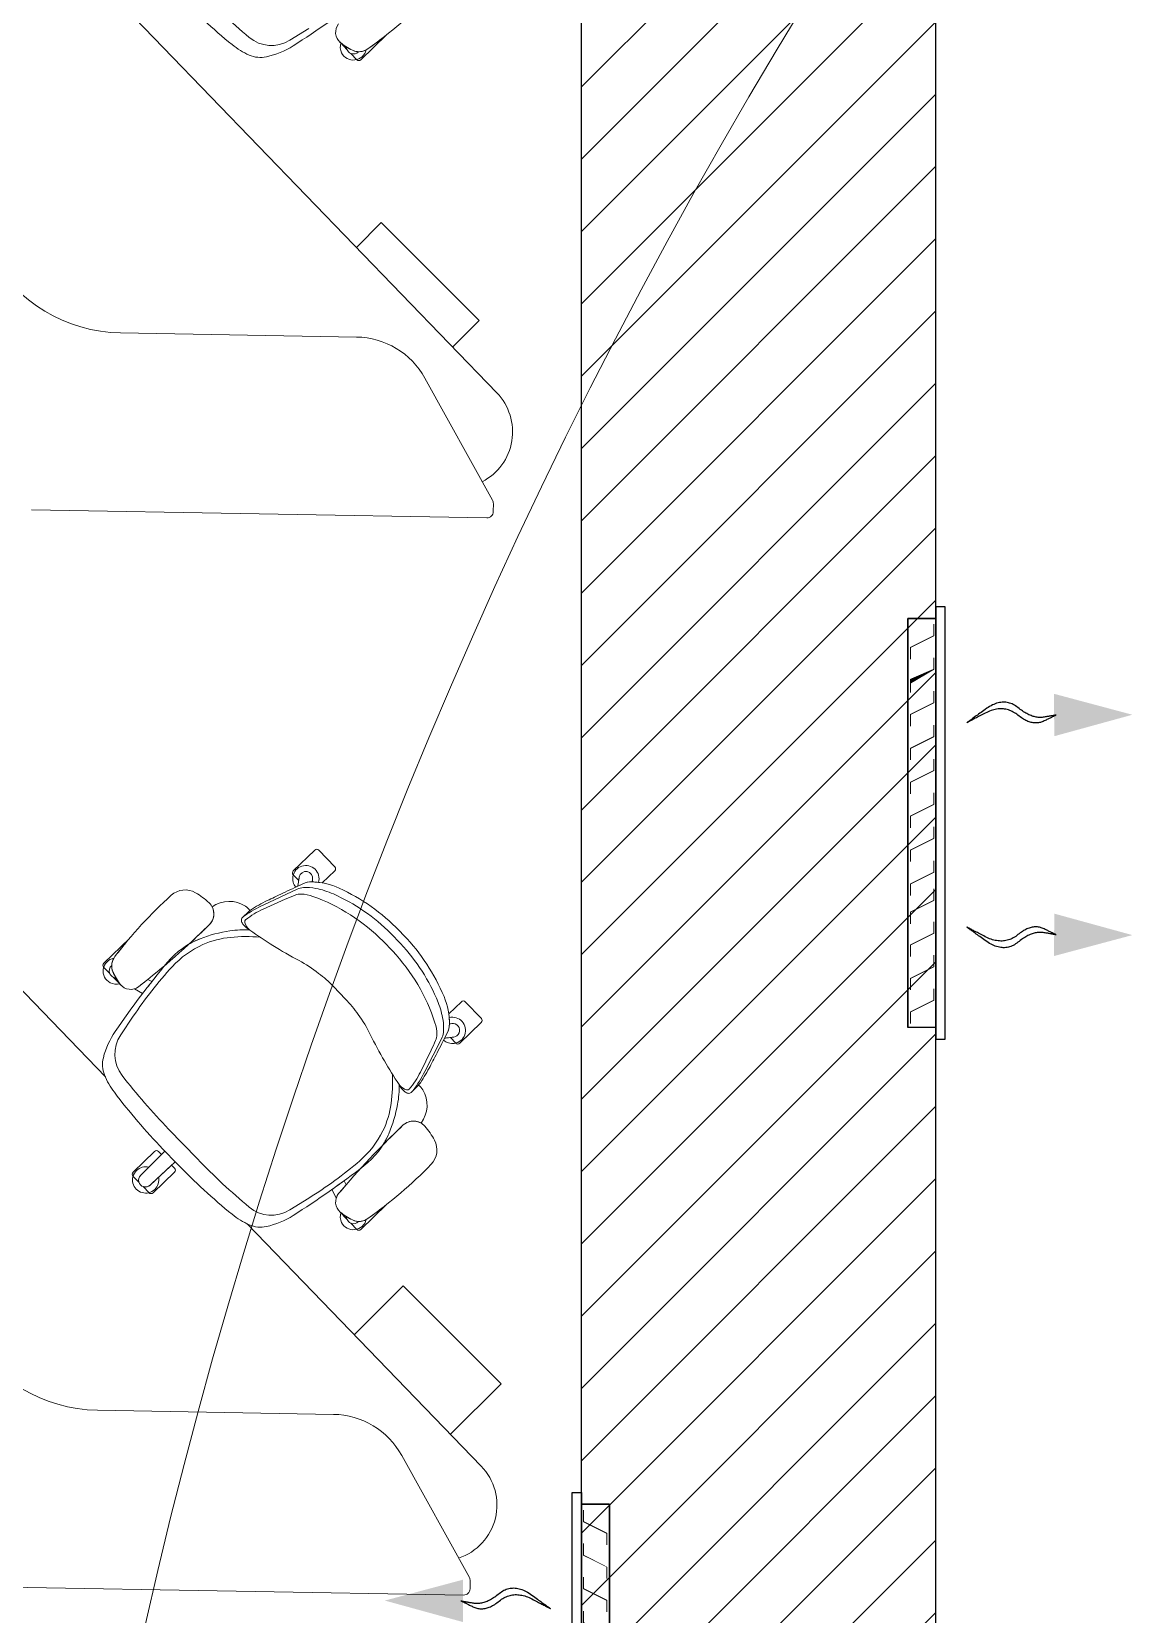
# Model space of a CAD drawing. Header units: millimetres. Extents: x -81374 to 485233, y -39075 to 157313.
# Drawn here: x 36944 to 38980, y 34341 to 37243 of the extents above; entities that cross this region are included whole.
import ezdxf
from ezdxf.enums import TextEntityAlignment as Align

# ---------------------------------------------------------------- set-up
doc = ezdxf.new("R2010")
doc.units = ezdxf.units.MM
for name, color, linetype, lineweight in [('G-IMPT', 8, 'Continuous', 5), ('ID - MODULAR', 44, 'Continuous', 5), ('M HVAC GRILLE', 6, 'Continuous', 13)]:
    doc.layers.add(name, color=color, linetype=linetype, lineweight=lineweight)
for name, color, linetype in [('M-HVAC ELLIPTICAL DUCT', 6, 'Continuous'), ('M-HVAC-GRIL', 6, 'Continuous'), ('M-HVAC-INSULATION', 8, 'Continuous'), ('M-HVAC-SUPP', 4, 'Continuous')]:
    doc.layers.add(name, color=color, linetype=linetype)
doc.styles.get("Standard").update_dxf_attribs({"font": 'arial.ttf'})

# ---------------------------------------------------------------- blocks, each defined once
blk = doc.blocks.new('floor plan 1')
at = {"layer": 'G-IMPT', "color": 8, "ltscale": 500}
for p, q in [((21269.39169397056, -73466.44632887267), (20434.71948132976, -73451.80344368881)), ((20423.0907510119, -73463.03119641118), (20422.83131647498, -73477.8194568016)), ((20424.42114941301, -73484.19832476357), (20548.41778866609, -73707.94071290566)), ((20831.76005337881, -74132.80628514368), (20402.67431787869, -73688.47501428594)), ((20458.79882022924, -73746.59363579316), (20366.21168894167, -73839.08386259279)), ((20673.60043910876, -73783.1730631823), (21106.46098587671, -73790.76685532124)), ((20366.21168894167, -73839.08386259279), (20545.72274747201, -74018.78299966728)), ((20545.72274747201, -74018.78299966728), (20635.26733809787, -73929.33212911442)), ((20576.22390949292, -74167.82168391193), (20623.48864145084, -74122.178661227)), ((20630.67175216067, -74122.30404276581), (20641.79009457512, -74133.8174229743)), ((20648.32150209149, -74140.58089321377), (20662.09065075735, -74154.839263556)), ((20648.32150209149, -74140.58089321377), (20650.86158694029, -74146.4126554126)), ((20718.7366714294, -74179.71934618734), (20753.81130231193, -74157.91174719154)), ((20653.91427785876, -74211.65391580711), (20650.4171856854, -74203.91935358974)), ((20668.32107183467, -74180.26338432825), (20676.32770953193, -74195.53290995513)), ((20963.99225808628, -74246.37602885204), (21009.6809563541, -74203.54300672474)), ((20964.93204860467, -74227.47654110997), (21004.41680468441, -74189.34655406041)), ((21009.6809563541, -74203.54300672474), (20970.35796914074, -74240.40819319926)), ((20970.35796914074, -74240.40819319926), (21009.6809563541, -74203.54300672474)), ((21009.6809563541, -74203.54300672474), (20994.36136589366, -74217.90507835409)), ((21011.59991539424, -74189.47193559926), (21022.48046493399, -74200.73907408613)), ((20970.35796914074, -74240.40819319926), (20964.80666706583, -74234.65965181979)), ((21027.03042085228, -74221.50890251849), (20982.62898040835, -74265.67491909445)), ((20988.81534051478, -74259.52136010461), (21027.03042085228, -74221.50890251849)), ((20988.81534051478, -74259.52136010461), (21027.03042085389, -74221.50890251689)), ((21041.03450937926, -74227.26529597337), (21001.54975329952, -74265.39528302292)), ((21012.14245272899, -74236.31793214323), (21027.03042085228, -74221.50890251849)), ((21030.27934137837, -74208.81504677667), (21041.1598909181, -74220.08218526354)), ((20923.06166244968, -74251.58509548043), (20975.99463123196, -74306.39878734527)), ((20960.07737705141, -74242.32205100669), (20986.54386144321, -74269.7288969398)), ((20982.62898040835, -74265.67491909445), (20963.99225808628, -74246.37602885204)), ((20994.36664258969, -74265.26990148408), (20988.81534051478, -74259.52136010461)), ((20530.97329436895, -74373.46170022339), (20519.80171751638, -74384.24996696235)), ((20519.80171751638, -74384.24996696235), (20530.97329436895, -74373.46170022339)), ((21515.34693659291, -74840.68120017942), (21091.51470784074, -74401.79009462352)), ((20475.41451338642, -74472.02801312311), (20505.83819522459, -74412.0580992875)), ((20514.01399410022, -74410.94036567767), (20494.5283973204, -74450.89176137463)), ((20402.4463460534, -74501.8018841586), (20441.89492210199, -74463.70683576021)), ((20449.07803281183, -74463.83221729903), (20459.1383156439, -74474.24994477432)), ((20453.07124035603, -74475.01971631486), (20459.06782637663, -74474.17695100378)), ((20469.69705361791, -74472.97020101483), (20464.96401383452, -74482.18653516623)), ((20471.52464091501, -74469.41570569135), (20469.69705361787, -74472.97020101492)), ((21040.68576969339, -74513.10738533156), (21063.70416986091, -74478.8151943949)), ((20431.88094003843, -74539.59524453271), (20402.32096451457, -74508.98499486843)), ((20462.2065819031, -74517.37214273668), (20439.06405074827, -74539.72062607153)), ((20456.54716338882, -74499.75219069805), (20460.98265347791, -74499.12882313994)), ((20651.30662705946, -74544.69408743808), (20673.58008848394, -74567.75893113326)), ((20673.58008848394, -74567.75893113326), (20651.30662705946, -74544.69408743808)), ((21023.40178915079, -74554.93862802003), (21038.38258566625, -74563.47328652802)), ((21014.11619096023, -74580.5406855366), (21006.50838705497, -74576.77579163338)), ((21063.5737804387, -74570.58720034381), (21077.34292910455, -74584.84557068604)), ((21077.34292910455, -74584.84557068604), (21071.60336704511, -74582.10350782235)), ((21094.86729749654, -74610.30553184383), (21047.60256553861, -74655.94855452873)), ((21083.87433662094, -74591.60904092551), (21094.99267903539, -74603.122421134)), ((20564.99464832869, -74632.67627344854), (20582.63925712105, -74650.94780009193)), ((20553.33766684098, -74670.41619290278), (20544.51550537854, -74661.28057759328)), ((20550.55181487649, -74646.62356890098), (20568.19641085095, -74664.89508227105)), ((20829.33702034665, -74704.78314507325), (20840.50859719922, -74693.99487833428)), ((20840.50859719922, -74693.99487833428), (20829.33702034665, -74704.78314507325)), ((20740.06335655248, -74746.07990319104), (20801.05850853591, -74717.76767232598)), ((20802.46089223563, -74709.63586221775), (20761.85379695791, -74727.71530670885)), ((20671.14336844557, -74780.0457863849), (20694.28589960043, -74757.69730305005)), ((20729.54630598263, -74756.16950964046), (20738.9222063452, -74751.76099819416)), ((20738.92220634512, -74751.7609981942), (20742.5383181838, -74750.05857418588)), ((20700.57796243059, -74817.83914675901), (20671.01798690673, -74787.22889709473)), ((20747.20964918902, -74779.86947989947), (20707.76107314043, -74817.96452829786)), ((20711.69760740074, -74763.96820085181), (20712.47539143846, -74759.55716793041)), ((20736.29370761526, -74768.30515649868), (20737.27474789578, -74762.26864171436)), ((20737.27474789578, -74762.26864171436), (20747.33503072785, -74772.68636918964)), ((20380.64087427144, -75438.44675194225), (20380.38143973452, -75453.23501233268)), ((21226.9418172301, -75441.86188440374), (20392.2696045893, -75427.21899921988)), ((20381.97127267256, -75459.61388029464), (20505.96791192563, -75683.35626843674)), ((21486.64861363918, -76808.44089895586), (20373.97599492496, -75656.23471306238)), ((20454.9910808166, -75740.12828745708), (20406.39942062918, -75788.66909014538)), ((20631.1505623683, -75758.58861871337), (21064.01110913626, -75766.18241085231)), ((20406.39942062918, -75788.66909014538), (20585.91047915951, -75968.36822721988)), ((20585.91047915951, -75968.36822721988), (20631.45959868522, -75922.86678077836)), ((20576.22390949294, -76312.63936309397), (20623.48864145085, -76266.99634040904)), ((20630.67175216068, -76267.12172194786), (20641.79009457513, -76278.63510215635)), ((20648.32150209151, -76285.39857239582), (20662.09065075737, -76299.65694273805)), ((20648.32150209151, -76285.39857239582), (20650.86158694031, -76291.23033459464)), ((20718.73667142942, -76324.53702536938), (20753.81130231194, -76302.72942637358))]:
    blk.add_line(p, q, dxfattribs=at)
for centre, radius, start, end in [((20434.51899253201, -73463.23168520891), 11.4299999999999, 88.99494741217661, 178.9949474121839), ((20435.52936260843, -73478.04222213244), 12.69999999999806, 178.9949474121839, 208.9949474123632), ((20476.67280189648, -73617.01550642963), 102.8700000000002, 108.4836097269222, 224.0000009964654), ((20676.16224041341, -73637.14553264756), 146.0499999999998, 208.9949474123632, 268.9949474121767), ((21101.56014859824, -74070.12387025729), 279.3999999999997, 28.99494741236323, 88.99494741217661), ((21081.17791686106, -74808.16655204142), 815.4876453367693, 125.2391823559474, 136.0014322644691), ((21081.17791686106, -74808.16655204142), 815.4876453367684, 125.2391823559474, 128.2581007809944), ((20626.77001739328, -74164.93661292418), 27.94000000000005, 64.99968922268629, 125.2391823559474), ((20626.77001739328, -74164.93661292418), 27.93999999999989, 64.99968922268629, 125.2391823559474), ((20636.99644802558, -74145.77435787281), 24.08018180033295, 26.00000099676759, 166.9260613277386), ((20626.77001739328, -74164.93661292418), 27.93999999999978, 64.99968922268629, 118.26167838893), ((21681.28852545572, -75616.39617163915), 1740.344405554696, 122.4490444284253, 127.6752612100341), ((20627.01750603633, -74125.83290735132), 5.079999999999978, 44.0000009964654, 134.0000009969049), ((20636.73370601924, -74145.2357095044), 12.48776731491217, 66.11467973259627, 138.7534500499691), ((20595.63966079396, -74231.69493270278), 101.5998422592968, 50.72726493948237, 64.99968922268629), ((20595.63966079396, -74231.69493270278), 101.599842259293, 49.15263329095698, 64.99968922268629), ((20595.63966079396, -74231.69493270278), 101.5998422592914, 49.93308996103579, 64.99968922268629), ((20636.73370601924, -74145.2357095044), 12.48776731491236, 21.88532226030503, 66.11467973259627), ((20636.73370601924, -74145.2357095044), 12.4877673149124, 21.88532226030503, 66.11467973259627), ((20636.99644802558, -74145.77435787281), 24.08018180033291, 342.4329568419738, 26.00000099676759), ((20828.77970753644, -74275.59546092583), 151.4712732752591, 102.2995251151301, 122.4490444284253), ((20787.34005382148, -74211.83829744474), 63.50000000000001, 50.07447628931304, 121.8712206805822), ((20807.33448254631, -74177.2348611512), 50.79999999978949, 66.0126729908895, 102.2995251151301), ((20770.86660925413, -74259.1918272411), 140.5042366506739, 51.02346596992076, 66.0126729908895), ((20645.50558507074, -74172.40778354125), 24.13000000000006, 320.1032566857365, 49.93308996103579), ((20042.13956356389, -75102.28170746783), 1224.625848964571, 44.0000009964654, 50.07447628931304), ((20157.16357921773, -75017.6869197039), 1116.181547223178, 44.0000009964654, 51.02346596992076), ((19534.20701818571, -73243.32527566608), 1472.639168490249, 313.4015233392205, 320.1032566857365), ((21124.67778996741, -74832.62179984563), 768.8106436001552, 121.8712206805822, 130.500360729339), ((19534.20701818603, -73243.32527566634), 1472.639168489831, 319.285196517655, 320.1032566857365), ((21681.28852545064, -75616.39617163214), 1740.344405546033, 125.2713455798836, 126.1802963144614), ((20645.50558507074, -74172.40778354125), 24.12999999999911, 320.1032566857365, 341.0009009946878), ((21017.9245913452, -74212.94226041899), 24.08018180033276, 134.0000009969049, 191.8936381018054), ((21017.9245913452, -74212.94226041899), 24.08018180033287, 314.0000009969049, 134.0000009969049), ((21007.9456692699, -74193.00080018476), 5.080000000000068, 44.0000009964654, 134.0000009969049), ((21018.35568860401, -74212.52595462083), 12.48776731491219, 314.0000009861445, 134.0000009969049), ((21018.35568860401, -74212.52595462083), 12.48776731491217, 314.0000009861445, 134.0000009969049), ((21018.35568860401, -74212.52595462083), 12.48776731491217, 70.71269008009868, 134.0000009969049), ((21018.43290850124, -74212.87845122634), 12.79637411254168, 71.56038977707315, 133.1523012997598), ((20968.46091319017, -74231.13078723432), 5.080000000000043, 134.0000009969049, 224.0000009964654), ((21017.9245913452, -74212.94226041899), 24.08018180033295, 256.1063638916749, 314.0000009969049), ((21018.35568860401, -74212.52595462083), 12.48776731491216, 314.0000009861445, 17.28731191348129), ((21018.00610166231, -74212.43647982186), 12.79637411257139, 314.8477006932662, 16.43961221606058), ((21037.50564479376, -74223.61104984902), 5.079999999999947, 314.0000009969049, 44.0000009964654), ((20521.95854421132, -74268.16169616004), 38.10000000000008, 136.0014322644691, 207.8452295174236), ((20707.44651068979, -74355.26683185104), 146.9783203759836, 127.6752612100341, 156.9027507438044), ((20735.52059964488, -74376.98308128607), 169.6028660886225, 130.500360729339, 154.0730583433316), ((20998.02088871403, -74261.74103689857), 5.080000000000013, 224.0000009964654, 314.0000009969049), ((20603.5270194765, -74225.07319369429), 130.3498520423027, 207.8452295174236, 221.5363835203374), ((19534.20701818509, -73243.32527566547), 1472.639168491128, 313.4015233392205, 315.4091704327408), ((20707.4465106898, -74355.26683185104), 146.9783203759901, 147.9058731627671, 156.9027507438044), ((20183.63006360953, -75045.093765637), 1116.18154722318, 36.97653602260196, 44.0000009964654), ((20556.65103921379, -74350.29130854833), 54.70500438971355, 142.8571112081667, 211.0334651664179), ((20526.8696815666, -74292.98070682716), 27.94000000000007, 221.5363835203374, 313.4015233392205), ((20526.8696815666, -74292.98070682716), 27.94000000000006, 240.3409605975199, 313.4015233392205), ((20807.3006328605, -74397.85255828637), 255.5342497880033, 156.9027507438044, 169.559989189709), ((20807.30063286049, -74397.85255828637), 255.534249787997, 156.9027507438044, 169.559989189709), ((20731.47093673315, -74375.01431687322), 165.1000000000002, 154.0730583433316, 172.3830820995066), ((20095.07253234615, -75157.09539933267), 1224.625848964571, 37.92552570361481, 44.0000009964654), ((20722.09070322839, -74382.15209359652), 168.8899383798843, 169.559989189709, 181.9975539412346), ((20722.09070322839, -74382.15209359652), 168.8899383798848, 169.559989189709, 181.9975539412346), ((20730.95072318531, -74526.26123033147), 252.4242567288487, 143.7334606026536, 153.1006017317686), ((20531.36949222096, -74365.5020991184), 25.2003476705264, 211.0334651664179, 236.9665368260578), ((20664.4317585026, -74487.0677490976), 168.5849410658422, 140.3551392232592, 153.1557392504786), ((20535.38437510082, -74378.02950787879), 6.349999999999909, 76.49259564806667, 134.0000009969049), ((20535.38437510082, -74378.02950787879), 6.349999999999927, 76.49259564806667, 134.0000009969049), ((20533.66757918335, -74385.17640860192), 13.70020939622842, 49.26204721340614, 76.49259564806667), ((20533.66757918335, -74385.17640860192), 13.70020939622952, 49.26204721340614, 76.49259564806667), ((20511.65744902851, -74410.73128596964), 47.42701752733468, 28.58527426030522, 49.26204721340614), ((20511.65744902851, -74410.73128596964), 47.42701752733475, 28.58527426030522, 49.26204721340614), ((20861.90876005721, -74392.45764035016), 296.6989942493566, 172.3830820995066, 182.8194206554182), ((20963.08100781203, -74458.23565676584), 140.5042366506729, 21.98732900293152, 36.97653602260196), ((20731.3225186015, -74541.17545414361), 263.7549698347017, 144.4288623807269, 152.1475052574599), ((20537.44604044387, -74402.52119758402), 25.39999999999962, 134.0000009969049, 144.4288623807269), ((20537.44604044386, -74402.52119758402), 25.39999999999376, 134.0000009969049, 141.2677223773707), ((20527.85799239142, -74407.32818217803), 31.93021711649908, 37.16427836340294, 51.76954847503105), ((19897.87116186765, -74825.49776456205), 788.0111236847082, 30.02588906149244, 33.72055116759897), ((19897.87116186781, -74825.49776456194), 788.0111236845048, 30.02588906149244, 33.72055116759897), ((21010.98060552659, -74443.42486006639), 63.50000000000001, 326.1287813126964, 37.92552570361481), ((21046.26075718788, -74424.65025269071), 50.7999999997897, 345.7004768782468, 21.98732900293152), ((19897.87116184057, -74825.49776457637), 788.0111237153128, 26.00787547933876, 30.02588906149244), ((19897.87116184068, -74825.49776457631), 788.0111237151846, 26.00787547933876, 30.02588906149244), ((20948.70850272679, -74399.78535951857), 151.4712732752564, 325.5509575653396, 345.7004768782468), ((20455.40270670172, -74487.30252745387), 24.08018180033298, 98.00000099669758, 284.5414474253013), ((20445.42378668749, -74467.36108188453), 5.07999999999998, 44.0000009964654, 134.0000009969049), ((20455.40270670172, -74487.30252745387), 24.08018180033309, 47.97070490837528, 98.00000099669758), ((20866.55376398988, -74632.34064846166), 413.916141350736, 154.0000009967864, 156.7060520451604), ((20454.80920187243, -74487.38595350645), 12.48776731491223, 98.00000099669758, 278.0000009966976), ((20454.80920187243, -74487.38595350645), 12.48776731491217, 98.00000099669758, 278.0000009966976), ((20454.80920187243, -74487.38595350645), 12.48776731491218, 98.00000099669758, 278.0000009966976), ((20454.80920187243, -74487.38595350645), 12.48776731491219, 98.00000099669758, 278.0000009966976), ((20484.77496276001, -74700.60339432253), 227.8006185192144, 95.50341347317581, 98.00000099669758), ((20484.77496276003, -74700.60339432274), 227.8006185194135, 95.50341347317581, 98.00000099669758), ((20484.77496275998, -74700.60339432233), 227.8006185190226, 96.46174752528843, 98.00000099669758), ((20497.13389589586, -74498.71315276899), 36.14754622534527, 152.809096844479, 180.5867604056997), ((20497.13389589586, -74498.71315276899), 36.1475462253452, 152.809096844479, 179.4191669662276), ((20453.18377851448, -74372.72115241433), 101.5999999999149, 275.5034134731758, 279.3539068868061), ((20453.18377851447, -74372.72115241422), 101.6000000000221, 275.5034134731758, 279.3539068868061), ((20554.54178131163, -74492.5632842204), 83.01172833466154, 173.5576316591546, 189.3224171675074), ((20504.82755555121, -74486.94971268013), 32.98157314405505, 153.1006017317686, 173.5576316591546), ((20553.73244717173, -74479.82118051578), 69.64164136250368, 179.898674990479, 197.8610774951219), ((20512.13365883326, -74479.74761485256), 28.04278797522998, 156.7060520451604, 179.898674990479), ((20817.04780487699, -74377.02895198445), 234.7351678796861, 206.0078754793388, 216.4320826002338), ((20817.04780487699, -74377.02895198445), 234.7351678796832, 206.0078754793388, 216.4320826002338), ((19638.47666899036, -73501.00264253814), 1740.344405554563, 320.3247407834805, 325.5509575653396), ((20405.9752106389, -74505.45613028292), 5.080000000000058, 134.0000009969049, 224.0000009964654), ((20424.84344098499, -74274.16851269142), 227.8006185181643, 278.0000009966976, 279.12962519004), ((20424.84344098493, -74274.16851269107), 227.8006185185307, 278.0000009966976, 279.1282489116027), ((20424.84344098497, -74274.1685126913), 227.8006185183006, 278.0000009966976, 279.1282489116027), ((20589.75743248395, -74499.65215129987), 128.7758423789881, 179.4191669662276, 202.5808350274324), ((20589.75743248395, -74499.65215129987), 128.7758423789881, 179.7473016840299, 184.8819340630377), ((20589.75743248396, -74499.65215129987), 128.7758423789953, 179.7473016840299, 187.9091879323858), ((20624.62865680549, -74481.05795932937), 154.0366719625109, 189.3224171675074, 201.9308567687441), ((20818.72210460934, -74394.43060368832), 348.0497395921129, 197.8610774951219, 223.1975674140642), ((20810.94925679704, -74390.52898655311), 221.9293751633519, 214.5626260949788, 224.0000009964654), ((20810.94925679706, -74390.52898655311), 221.9293751633849, 214.5626260949788, 224.0000009964654), ((20402.34817239001, -74084.62761033414), 768.8106436001552, 317.4996412631506, 326.1287813126964), ((20435.53518616276, -74536.06637994721), 5.080000000000006, 224.0000009964654, 314.0000009969049), ((20804.26128406457, -74410.44698608079), 361.0891305152421, 202.5808350274324, 224.0000009964654), ((20805.78230873559, -74408.12130692726), 349.322106317562, 201.9308567687441, 223.0594955898264), ((19638.47666898464, -73501.00264253371), 1740.344405561792, 321.8197056783387, 322.7286564135047), ((20833.22271822153, -74413.59383024828), 221.9293751633671, 224.0000009964654, 233.4373758986433), ((20833.22271822156, -74413.59383024825), 221.9293751634079, 224.0000009964654, 233.4373758986433), ((21935.16996784173, -75729.59510577252), 1472.639168490166, 127.896745307697, 134.5984786537864), ((21935.16996784182, -75729.59510577266), 1472.639168490322, 127.896745307697, 128.7148054753371), ((21045.43715283123, -74586.54903098222), 24.13000000000002, 38.06691203261447, 127.896745307697), ((21045.43715283123, -74586.54903098222), 24.13000000000024, 106.9991009985728, 127.896745307697), ((20984.44582580101, -74634.31548874048), 101.5998422592887, 23.00031277070624, 38.84736870298256), ((20984.44582580101, -74634.31548874048), 101.5998422592908, 23.00031277070624, 38.06691203261447), ((21071.75738986429, -74595.98247672658), 24.080181800333, 62.0000009970257, 105.5670451517772), ((20984.44582580101, -74634.31548874048), 101.5998422592964, 23.00031277070624, 37.27273705415517), ((21071.75738986429, -74595.98247672658), 24.08018180033292, 281.0739406653485, 62.0000009970257), ((20846.92736499685, -74407.97014117418), 234.7351678796793, 231.5679193930933, 241.992126514015), ((20846.92736499685, -74407.97014117416), 234.7351678797013, 231.5679193930933, 241.992126514015), ((20844.12795215653, -74489.44928319735), 169.6028660886225, 293.926943650045, 317.4996412631506), ((20864.85120206673, -74518.26415563055), 146.9783203759832, 291.097251249653, 320.3247407834805), ((21052.24991099113, -74605.53392531537), 27.93999999999999, 322.760819636895, 23.00031277070624), ((21052.24991099113, -74605.53392531537), 27.93999999999958, 322.760819636895, 23.00031277070624), ((21052.24991099113, -74605.53392531537), 27.93999999999999, 329.7383236051127, 23.00031277070624), ((21072.2865405487, -74596.26385721614), 12.48776731491194, 21.88532226030503, 66.11467973297745), ((21072.2865405487, -74596.26385721614), 12.48776731491195, 21.88532226030503, 66.11467973297745), ((21072.2865405487, -74596.26385721614), 12.48776731491212, 309.2465519429905, 21.88532226030503), ((21091.33843291105, -74606.6512857195), 5.080000000000197, 314.0000009969049, 44.0000009964654), ((20366.65297667993, -75310.93552749761), 788.011123715371, 57.97411293121493, 61.99212651401497), ((20366.65297667999, -75310.93552749752), 788.0111237152436, 57.97411293121493, 61.99212651401497), ((20425.27040058209, -74128.95445953574), 815.4876453367855, 311.9985697295007, 322.760819636895), ((20425.27040058198, -74128.95445953566), 815.487645336927, 319.741901212262, 322.760819636895), ((20813.08344552701, -74419.58260139028), 361.0891305152435, 224.0000009964654, 245.4191669660878), ((20815.46079088507, -74418.14366823563), 349.322106317562, 224.9405064033001, 246.0691452242224), ((20829.59474604765, -74405.68955309674), 348.0497395921129, 224.8024345785874, 250.1389244983397), ((20366.65297669537, -75310.93552747075), 788.0111236844049, 54.27945082561277, 57.97411293121493), ((20366.65297669532, -75310.93552747084), 788.0111236845065, 54.27945082561277, 57.97411293121493), ((20833.07369855009, -74362.59806109898), 296.6989942493566, 265.1805813380732, 275.6169198940664), ((20838.49339250368, -74502.69060275174), 168.8899383798788, 266.0024480521583, 278.4400128037309), ((20838.49339250368, -74502.69060275174), 168.8899383798946, 266.0024480525742, 278.4400128037309), ((20802.58760242318, -74711.99826851804), 47.4270175273341, 38.73795478075935, 59.41472773317771), ((20802.58760242318, -74711.99826851804), 47.42701752733949, 38.73795478075935, 59.41472773317771), ((20806.55402338644, -74695.92636056), 31.93021711649909, 36.23045351732272, 50.83572362959028), ((20845.95418619707, -74493.56518798743), 165.1000000000002, 275.6169198940664, 293.926943650045), ((20825.77627278921, -74416.98464283324), 255.5342497879918, 278.4400128037309, 291.097251249653), ((20825.7762727892, -74416.98464283321), 255.5342497880066, 278.4400128037309, 291.097251249653), ((21935.16996784176, -75729.59510577258), 1472.639168490234, 132.5908315605502, 134.5984786537864), ((20864.85120206673, -74518.26415563055), 146.9783203759815, 291.097251249653, 300.0941288307521), ((20694.78125291538, -74488.80664873705), 252.4242567288487, 294.8994002609887, 304.2665413899239), ((20731.62938251126, -74556.65292335089), 168.5849410658422, 294.8442627430576, 307.6448627707072), ((20828.8950541806, -74690.89339778299), 13.70020939622974, 11.50740634452532, 38.73795478075935), ((20828.8950541806, -74690.89339778299), 13.70020939623123, 11.50740634452532, 38.73795478075935), ((20836.09751646735, -74689.42707067885), 6.350000000000264, 314.0000009969049, 11.50740634452532), ((20836.09751646735, -74689.42707067885), 6.350000000000074, 314.0000009969049, 11.50740634452532), ((20920.7973499677, -74700.90473469696), 27.9400000000001, 134.5984786537864, 207.6590413955608), ((20920.7973499677, -74700.90473469696), 27.93999999999994, 134.5984786537864, 226.4636184725355), ((20593.4989285324, -74349.58409886147), 413.916141350736, 291.2939499478161, 294.0000009962732), ((20679.88908988728, -74487.91458142191), 263.7549698347235, 295.8524967358428, 303.5711396128286), ((20811.69269741917, -74686.51191445158), 25.40000000000228, 303.5711396128286, 314.0000009969049), ((20811.69269741917, -74686.51191445158), 25.40000000000436, 306.732279615618, 314.0000009969049), ((20848.47717663177, -74693.87670763058), 25.2003476705278, 211.0334651664179, 236.9665368260578), ((20864.56101360457, -74669.14140984887), 54.70500438971379, 236.9665368260578, 305.1428907847002), ((20991.33879560716, -74626.66402994262), 130.3498520423068, 226.4636184725355, 240.1547724752369), ((20716.44655257321, -74630.84257101282), 128.7758423789855, 245.4191669660878, 268.5808350275715), ((20736.24640445272, -74596.64151655149), 154.0366719625109, 246.0691452242224, 258.6775848258366), ((20716.44655257321, -74630.84257101285), 128.7758423789625, 260.090814060771, 268.252700309535), ((20724.09974573899, -74765.54644691668), 24.08018180033297, 163.4585545682672, 350.0000009968553), ((20716.4465525732, -74630.84257101291), 128.7758423789114, 263.118067930325, 268.252700309535), ((20722.30209403743, -74666.2841674515), 83.01172833466154, 258.6775848258366, 274.4423703342457), ((20735.00819028622, -74667.53770113108), 69.64164136250369, 250.1389244983397, 268.1013270030066), ((20714.15246750337, -74723.44245450097), 36.14754622534348, 267.4132415872908, 295.1909051488986), ((20714.15246750336, -74723.44245450097), 36.14754622534475, 268.5808350275715, 295.1909051488986), ((20726.17724621894, -74716.16401933547), 32.98157314405505, 274.4423703342457, 294.8994002609887), ((20733.62993580521, -74709.11371606422), 28.04278797522998, 268.1013270030066, 291.2939499478161), ((20511.95389166845, -74728.74799812384), 227.8006185192169, 350.0000009968553, 352.4965885198149), ((20511.95389166821, -74728.74799812381), 227.8006185194715, 350.0000009968553, 352.4965885198149), ((20838.53388164027, -74771.76285173206), 101.6000000001213, 168.6460951065787, 172.496588519815), ((20838.53388164012, -74771.76285173203), 101.5999999999735, 168.6460951065787, 172.496588519815), ((20724.09974573899, -74765.54644691668), 24.08018180033312, 350.0000009968553, 40.0292970850096), ((20945.42984554309, -74706.67905044404), 38.10000000000024, 240.1547724752369, 311.9985697295007), ((20674.67223303107, -74783.70003250922), 5.079999999999984, 134.0000009969049, 224.0000009964654), ((20723.995657508, -74766.13667867525), 12.48776731491217, 170.0000009968553, 350.0000009968553), ((20723.995657508, -74766.13667867525), 12.48776731491215, 170.0000009968553, 350.0000009968553), ((20723.995657508, -74766.13667867525), 12.48776731491217, 170.0000009968553, 350.0000009968553), ((20723.995657508, -74766.13667867525), 12.48776731491216, 170.0000009968553, 350.0000009968553), ((20936.03742334983, -74803.52535922712), 227.8006185215472, 168.8703768031256, 170.0000009968553), ((20936.03742334731, -74803.52535922662), 227.8006185189852, 168.8717530816938, 170.0000009968553), ((20936.03742334857, -74803.52535922686), 227.8006185202648, 168.8717530816938, 170.0000009968553), ((20511.95389166858, -74728.74799812387), 227.8006185190948, 350.0000009968553, 351.5382544684861), ((20743.68078460352, -74776.21523377512), 5.080000000000157, 314.0000009969049, 44.0000009964654), ((20704.23220855493, -74814.31028217351), 5.080000000000076, 224.0000009964654, 314.0000009969049), ((20393.07948586797, -75453.45777766351), 12.69999999999806, 178.9949474121839, 208.9949474123632), ((20392.06911579155, -75438.64724073999), 11.4299999999999, 88.99494741217661, 178.9949474121839), ((20447.97447894276, -75584.77520520604), 102.8700000000001, 117.334661201276, 224.0000009964654), ((20633.71236367295, -75612.56108817863), 146.0499999999998, 208.9949474123632, 268.9949474121767), ((21059.11027185778, -76045.53942578836), 279.3999999999997, 28.99494741236323, 88.99494741217661), ((20636.99644802559, -76290.59203705486), 24.08018180033295, 26.00000099676759, 166.9260613277386), ((20627.01750603635, -76270.65058653336), 5.079999999999978, 44.0000009964654, 134.0000009969049), ((21081.17791686107, -76952.98423122347), 815.4876453367693, 125.2391823559474, 136.0014322644691), ((21081.17791686107, -76952.98423122347), 815.4876453367684, 125.2391823559474, 128.2581007809944), ((20626.7700173933, -76309.75429210623), 27.94000000000005, 64.99968922268629, 125.2391823559474), ((20626.7700173933, -76309.75429210623), 27.93999999999989, 64.99968922268629, 125.2391823559474), ((20626.7700173933, -76309.75429210623), 27.93999999999978, 64.99968922268629, 118.26167838893), ((21681.28852545573, -77761.2138508212), 1740.344405554696, 122.4490444284253, 127.6752612100341), ((20636.73370601926, -76290.05338868644), 12.48776731491217, 66.11467973259627, 138.7534500499691), ((20595.63966079398, -76376.51261188483), 101.5998422592968, 50.72726493948237, 64.99968922268629), ((20595.63966079398, -76376.51261188483), 101.599842259293, 49.15263329095698, 64.99968922268629), ((20595.63966079398, -76376.51261188483), 101.5998422592914, 49.93308996103579, 64.99968922268629), ((20636.73370601925, -76290.05338868644), 12.48776731491236, 21.88532226030503, 66.11467973259627), ((20636.73370601925, -76290.05338868644), 12.4877673149124, 21.88532226030503, 66.11467973259627), ((20636.99644802559, -76290.59203705486), 24.08018180033291, 342.4329568419738, 26.00000099676759), ((20828.77970753646, -76420.41314010788), 151.4712732752591, 102.2995251151301, 122.4490444284253), ((20787.34005382149, -76356.65597662679), 63.50000000000001, 50.07447628931304, 121.8712206805822), ((20807.33448254632, -76322.05254033324), 50.79999999978949, 66.0126729908895, 102.2995251151301), ((20770.86660925415, -76404.00950642314), 140.5042366506739, 51.02346596992076, 66.0126729908895), ((20157.16357921775, -77162.50459888595), 1116.181547223178, 44.0000009964654, 51.02346596992076), ((20645.50558507075, -76317.22546272329), 24.13000000000006, 320.1032566857365, 49.93308996103579), ((20042.13956356391, -77247.09938664988), 1224.625848964571, 44.0000009964654, 50.07447628931304)]:
    blk.add_arc(centre, radius, start, end, dxfattribs=at)
for centre, major_axis, ratio, start_param, end_param in [((20611.28517269294, -74521.77362353049), (-75.45731052614339, 143.1885136676008), 0.1663016285296388, 5.953151054246206, 6.338895963158634), ((20695.08986266883, -74608.55591741734), (140.4678677314363, -80.40854614504147), 0.1663016285296391, 6.227474651200532, 6.613219560112963)]:
    blk.add_ellipse(centre, major_axis=major_axis, ratio=ratio, start_param=start_param, end_param=end_param, dxfattribs=at)
for points in [[(20464.96401383443, -74482.1865351664), (20471.77867164282, -74468.92160356816), (20484.1197758488, -74444.95057429571), (20493.88445723319, -74426.09721287133), (20498.12269221998, -74417.94994912116)], [(20794.90098094744, -74725.272852875), (20786.61076815973, -74729.2241709276), (20767.42810954455, -74738.3249317744), (20743.0409848499, -74749.82194210452), (20729.54630598271, -74756.16950964043)]]:
    blk.add_open_spline(points, degree=3, dxfattribs=at)
at = {"layer": 'ID - MODULAR', "color": 8, "ltscale": 500}
blk.add_arc((11420.42449029694, -71220.76011370585), 9842.078283017887, 158.924070902412, 26.97429343816349, dxfattribs=at)
at = {"layer": 'G-IMPT', "color": 8, "ltscale": 500}
for rotation, p in [(359.9991541796221, (39680.6314942255, -4989.623528557902, -8.574139590704514e-06)), (359.9991541796221, (35886.72222724362, -10139.28584113023, -1.194180592266804e-05)), (270.000845819961, (28873.29223530782, -20643.48268037932, -8.594594834688046e-06)), (359.999154180039, (11975.30567581361, -26935.44021025665, -8.932962352100148e-06)), (359.999154180039, (15267.62532675703, -26935.44120405248, -8.933041737978461e-06)), (359.999154180039, (26686.26694896193, -26987.72764356093, -8.910885197008824e-06)), (270.000845819961, (15861.10806126436, -28615.02448734518, -8.58600816521325e-06)), (89.99915418003897, (23697.8122269801, -33300.57395540147, -8.545742647471406e-06)), (89.99915418003897, (23597.86740631542, -35337.7267159109, -8.58310151139712e-06)), (89.99915418003897, (23597.87657754382, -37388.33677853703, -8.582368900132897e-06)), (359.999154180039, (13750.44144569826, -37781.53854203733, -8.948785460210385e-06)), (89.99915418003897, (23697.82699940955, -40746.75640423098, -8.54456260399732e-06)), (89.99915418003897, (23597.79944719743, -44302.4861436179, -8.583019672991327e-06)), (89.99915418003897, (23597.80793994049, -46399.05674924936, -8.582341260137568e-06)), (89.99915418003897, (23697.77929036831, -48339.77723727059, -8.548373672648927e-06)), (89.99915418003897, (23697.76870072523, -54279.97799098661, -7.161292500136084e-06)), (359.999154180039, (27418.07352241709, -55702.4047183628, 1.963241866616604e-05)), (89.99915418003897, (9671.907285513764, -65856.51145517181, 0.0001129724719664556)), (359.999154180039, (4684.109425780982, -67403.38954779695, -9.941498733651704e-05)), (359.999154180039, (8737.208518545835, -67403.3895630469, 1.959500802634664e-05))]:
    blk.add_attdef('PARTITIONTYPE', text='', height=200, rotation=rotation, dxfattribs=at).set_placement(p, align=Align.MIDDLE_CENTER)
blk = doc.blocks.new('RAAAA')
at = {"linetype": 'Continuous', "ltscale": 1000}
for points in [[(363.3502270197496, -3.1432137e-09, 0), (363.4422060456127, -0.0159299550577998, 0), (363.7181430901401, -0.0637198820477352, 0), (364.1780382394791, -0.1433697463944554, 0), (364.8218913553283, -0.2548795742914081, 0), (365.6497025364079, -0.3982493301155045, 0), (366.6614717766643, -0.5734790414571762, 0), (367.8571990267374, -0.7805686946958303, 0), (369.2368843313307, -1.019518308341502, 0), (370.800527705811, -1.29032784642186, 0), (372.548129088711, -1.592997347353956, 0), (374.4796885345131, -1.927526794723235, 0), (376.5952059868723, -2.293916173512115, 0), (378.8946815072559, -2.692165509564802, 0), (381.3781150872819, -3.122274795197881, 0), (384.045506676659, -3.584244024823418, 0), (386.8968563312665, -4.078073198790661, 0), (389.932163991034, -4.603762332117184, 0), (393.1514297206886, -5.161311412579379, 0), (396.5546535076573, -5.750720418873242, 0), (400.1418353044426, -6.371989386272617, 0), (403.9129751627332, -7.025118298013692, 0), (407.8680730322376, -7.710107161430643, 0), (412.0071289613843, -8.426955960108897, 0), (416.3301429580895, -9.175664704525843, 0), (420.8371149189769, -9.95623342192266, 0), (420.8371149189769, -9.95623342192266, 0), (425.4524514768271, -10.64715723088011, 0), (430.1005588909608, -11.12693132087588, 0), (434.7814372973515, -11.39555565733462, 0), (439.4950866661964, -11.45303028915077, 0), (444.2415069267154, -11.29935517825652, 0), (449.0206981487571, -10.93453033897094, 0), (453.83266031323, -10.35855577513575, 0), (458.6773934331723, -9.571431490243413, 0), (463.5548974592238, -8.573157460894432, 0), (468.4651724724099, -7.363733723410405, 0), (473.408218444325, -5.943160244612953, 0), (478.3840353195556, -4.311437036027201, 0), (483.3926231446675, -2.468564090318976, 0), (488.4339819159356, -0.4145414385711776, 0), (493.5081116431391, 1.850630961125715, 0), (498.6150123188272, 4.326953077688813, 0), (503.7546839457935, 7.014424921246244, 0), (508.9271264774724, 9.913046506117096, 0), (514.1323399618268, 13.02281780994963, 0), (519.3703244356439, 16.34373884601518, 0), (524.6410798691213, 19.87580960802734, 0), (529.9446061570196, 23.61903010122478, 0), (535.2809034381062, 27.57340032421053, 0), (540.6499716709368, 31.73892027698457, 0), (546.0518108080141, 36.11558996024542, 0), (546.0518108080141, 36.11558996024542, 0), (551.5033782976678, 40.40606285934336, 0), (557.0216314746065, 44.3129924959503, 0), (562.6065703099594, 47.83637886552606, 0), (568.2581947850994, 50.97622194606811, 0), (573.9765050141142, 53.73252174176741, 0), (579.7615008889697, 56.10527828754857, 0), (585.6131824222392, 58.09449155442417, 0), (591.5315496395342, 59.70016154344192, 0), (597.5166025618091, 60.92228824901393, 0), (603.5683411317877, 61.76087169104722, 0), (609.6867653969674, 62.21591186709703, 0), (615.8718753615394, 62.28740876214579, 0), (622.1236710227095, 61.97536236641464, 0), (628.4421522845514, 61.27977271866985, 0), (634.8273192858322, 60.20063977909739, 0), (641.2791719487868, 58.73796358541586, 0), (647.7977103055454, 56.89174411003477, 0), (654.3829343058169, 54.66198134981095, 0), (661.0348440050147, 52.0486753428122, 0), (667.7534394040703, 49.05182603385765, 0), (674.5387204550208, 45.6714334700955, 0), (681.3906872477382, 41.90749761380721, 0), (688.3093396429903, 37.76001850445755, 0), (695.2946777339093, 33.22899609315209, 0), (702.3467015242204, 28.31443044031039, 0), (702.3467015242204, 28.31443044031039, 0), (709.2903608093036, 23.31021987483837, 0), (715.9506054315714, 18.51026280666701, 0), (722.3274353891611, 13.91455923928879, 0), (728.4208506457508, 9.523109151399693, 0), (734.2308512860907, 5.335912552778608, 0), (739.7574372706002, 1.35296946123708, 0), (745.0006085336207, -2.425720145227386, 0), (749.9603651948273, -6.000156254740431, 0), (754.6367071997374, -9.370338881271893, 0), (759.0296344873495, -12.53626801015343, 0), (763.139147110283, -15.4979436553549, 0), (766.9652450741268, -18.25536579836625, 0), (770.5079283909872, -20.80853444966487, 0), (773.7671970343217, -23.15744960331358, 0), (776.7430510194972, -25.30211128131487, 0), (779.4354902971535, -27.24251944175922, 0), (781.8445149608888, -28.97867412900087, 0), (783.9701249599457, -30.51057533326093, 0), (785.8123202584683, -31.83822301088367, 0), (787.371100931894, -32.96161723241676, 0), (788.6464669620618, -33.88075794337783, 0), (789.6384182679468, -34.59564515668899, 0), (790.3469549207947, -35.10627890238538, 0), (790.7720769094302, -35.41265913681128, 0), (790.9137842478231, -35.5147858823184, 0)], [(363.3502270197496, -3.1432137e-09, 0), (363.442206050735, -0.0450899703428149, 0), (363.7181430864148, -0.1803598914993927, 0), (364.1780382394791, -0.4058097624219954, 0), (364.8218913553283, -0.7214395778719336, 0), (365.6497025364079, -1.127249323530121, 0), (366.6614717766643, -1.623239042703061, 0), (367.8571990267374, -2.209408693481235, 0), (369.2368843313307, -2.885758303105831, 0), (370.800527705811, -3.652287854813038, 0), (372.548129088711, -4.508997344411909, 0), (374.4796885345131, -5.455886790063231, 0), (376.5952059915289, -6.492956176749429, 0), (378.8946815119126, -7.620205525425263, 0), (381.3781150872819, -8.837634793133475, 0), (384.045506676659, -10.14524403051473, 0), (386.8968563312665, -11.54303320229518, 0), (389.9321639947593, -13.03100234130397, 0), (393.1514297160321, -14.60915141925215, 0), (396.5546535076573, -16.27748042601161, 0), (400.1418353067711, -18.03598940314259, 0), (403.9129751627332, -19.88467830209993, 0), (407.8680730322376, -21.82354717107955, 0), (412.0071289679034, -23.85259597969707, 0), (416.3301429580895, -25.97182474087458, 0), (420.8371149189769, -28.18123343505431, 0), (420.8371149189769, -28.18123343505431, 0), (425.4524514768271, -30.30099723860621, 0), (430.1005588909608, -32.15129131812137, 0), (434.7814372973515, -33.73211567220278, 0), (439.4950866685247, -35.04347029665951, 0), (444.2415069281124, -36.085355194984, 0), (449.0206981487571, -36.85777036577929, 0), (453.83266031323, -37.36071579926647, 0), (458.6773934382945, -37.59419151744805, 0), (463.5548974592238, -37.55819750251248, 0), (468.4651724775322, -37.25273375166579, 0), (473.4082184433937, -36.677800264908, 0), (478.3840353195556, -35.83339706843253, 0), (483.3926231446675, -34.71952413674444, 0), (488.4339819159356, -33.33618147473317, 0), (493.5081116431391, -31.68336907890625, 0), (498.6150123127734, -29.76108695170842, 0), (503.7546839481218, -27.56933511409443, 0), (508.9271264774724, -25.10811354231555, 0), (514.1323399529792, -22.37742221960798, 0), (519.3703244407661, -19.37726119032595, 0), (524.6410798714496, -16.10763043316547, 0), (529.9446061570196, -12.56852993450593, 0), (535.2809034381062, -8.759959704824723, 0), (540.6499716755932, -4.681919758091679, 0), (546.0518108080141, -0.3344100876711309, 0), (546.0518108080141, -0.3344100876711309, 0), (551.5033782916144, 3.985222824267111, 0), (557.0216314718126, 7.979632466915063, 0), (562.6065703099594, 11.64881881827023, 0), (568.2581947897561, 14.9927818957949, 0), (573.9765050141142, 18.01152170961723, 0), (579.7615008917637, 20.70503825240303, 0), (585.613182418514, 23.07333150459454, 0), (591.5315496409312, 25.11640151124448, 0), (597.5166025618091, 26.83424822066445, 0), (603.5683411317877, 28.22687166114338, 0), (609.6867653969674, 29.29427183407824, 0), (615.8718753615394, 30.03644871327561, 0), (622.1236710227095, 30.45340233575553, 0), (628.4421522845514, 30.54513267986477, 0), (634.8273192909545, 30.31163976306562, 0), (641.2791719427332, 29.75292355462443, 0), (647.7977103046142, 28.86898407479748, 0), (654.3829343058169, 27.65982132952195, 0), (661.0348440026864, 26.12543531041592, 0), (667.7534394068643, 24.26582600281108, 0), (674.5387204550208, 22.0809934346471, 0), (681.3906872416846, 19.57093758392147, 0), (688.3093396429903, 16.73565848520957, 0), (695.2946777339093, 13.57515608193353, 0), (702.3467015242204, 10.08943041635211, 0), (702.3467015242204, 10.08943041635211, 0), (709.2903608093036, 6.514059860142879, 0), (715.9506054315714, 3.084622785681858, 0), (722.3274353891611, -0.1988807808374986, 0), (728.4208506457508, -3.336450860719196, 0), (734.2308512860907, -6.328087466186843, 0), (739.7574372631498, -9.173790556378663, 0), (745.0006085396744, -11.87356015015393, 0), (749.9603651929647, -14.42739626707043, 0), (754.6367071950807, -16.83529888687189, 0), (759.0296344873495, -19.0972680154955, 0), (763.139147110283, -21.21330366202164, 0), (766.9652450741268, -23.18340579536743, 0), (770.5079283867963, -25.00757444975898, 0), (773.7671970343217, -26.68580960598774, 0), (776.7430510194972, -28.21811127837282, 0), (779.4354903008788, -29.60447944700718, 0), (781.8445149608888, -30.84491413389333, 0), (783.970124962274, -31.93941531877499, 0), (785.8123202584683, -32.88798302819488, 0), (787.371100938879, -33.69061722687912, 0), (788.6464669657872, -34.34731794591062, 0), (789.6384182707407, -34.85808517027181, 0), (790.3469549235887, -35.22291890904308, 0), (790.7720769150183, -35.44181913323701, 0), (790.9137842478231, -35.5147858823184, 0)]]:
    blk.add_polyline3d(points, dxfattribs=at)
blk.add_solid([(373.4006197778508, 101.2500000956934), (0, 0), (373.4006197778508, -101.2500000848667)], dxfattribs=at)
blk = doc.blocks.new('zw$77DE')
at = {"layer": 'M-HVAC-GRIL', "linetype": 'ByBlock'}
blk.add_lwpolyline([(-9.022187441587448e-10, 750), (-9.022187441587448e-10, 771.4285714281141), (-17.14285714391735, 771.4285714281141), (-17.14285714284051, -21.42857142857974), (0, -21.42857142857974), (0, 0), (-9.022187441587448e-10, 750), (51.42857142767753, 750), (51.42857142857974, 0), (0, 0), (51.42857142857974, 0), (51.42857142767753, 750), (51.42857142767753, 750)], dxfattribs=at)
at = {"layer": 'M-HVAC-GRIL', "lineweight": 0, "const_width": 1.714285714285749}
for points in [[(3.857152358570602, 678.6340568363667), (3.857152358570602, 700.0626282649464), (46.71429521570099, 721.4911996934679), (46.71429521570099, 742.9197711220477)], [(3.857152358570602, 617.2054854077869), (3.857152358570602, 638.6340568363667), (46.71429521573009, 660.0626282648882), (46.71429521573009, 681.4911996934679)], [(3.857152358570602, 555.7769139792072), (3.857152358570602, 577.2054854077869), (46.71429521573009, 598.6340568363084), (46.71429521573009, 620.0626282648882)], [(3.857152358570602, 495.6386789182434), (3.857152358570602, 517.0672503468231), (46.71429521573009, 538.4958217754029), (46.71429521573009, 559.9243932039826)], [(3.857152358570602, 443.9648781024734), (3.857152358570602, 465.3934495310532), (46.71429521573009, 486.8220209596329), (46.71429521573009, 508.2505923882127)], [(3.857152358599706, 381.817986134789), (3.857152358599706, 403.2465575633105), (46.71429521573009, 424.6751289918902), (46.71429521573009, 446.10370042047)], [(3.857152358599706, 319.6710941670462), (3.857152358599706, 341.099665595626), (46.71429521575919, 362.5282370242057), (46.71429521575919, 383.9568084527273)], [(3.857152358599706, 257.5242021993035), (3.857152358599706, 278.9527736278833), (46.71429521575919, 300.381345056463), (46.71429521575919, 321.8099164850428)], [(3.857152358599706, 195.3773102315608), (3.857152358599706, 216.8058816601406), (46.71429521575919, 238.2344530887203), (46.71429521575919, 259.6630245173001)], [(3.857152358599706, 133.2304182638763), (3.857152358599706, 154.6589896924561), (46.71429521575919, 176.0875611209776), (46.71429521575919, 197.5161325495574)], [(3.857152358628809, 71.8018468352966), (3.857152358628809, 93.23041826387635), (46.7142952157883, 114.6589896923979), (46.71429521575919, 136.0875611209776)], [(3.857152358628809, 10.37327540671686), (3.857152358628809, 31.8018468352966), (46.7142952157883, 53.23041826381814), (46.7142952157883, 74.65898969239788)]]:
    blk.add_lwpolyline(points, dxfattribs=at)
at = {"layer": 'M-HVAC-SUPP'}
for p, xscale, yscale, zscale, rotation in [((-360.2760651506251, 580.5498797847831), 0.3839999997941416, 0.3839999997941416, 0.3839999997941416, 359.7971218112731), ((-360.276065150596, 176.4985024860071), -0.3839999997941415, 0.3839999997941436, 0.3839999997941436, 180.2028781887378)]:
    blk.add_blockref('RAAAA', p, dxfattribs=dict(at, xscale=xscale, yscale=yscale, zscale=zscale, rotation=rotation))
blk = doc.blocks.new('jyfhg')
at = {"layer": 'M HVAC GRILLE', "color": 7}
blk.add_blockref('zw$77DE', (-99.99999999909778, -700.0016358686833), dxfattribs=at)

msp = doc.modelspace()

# ---------------------------------------------------------------- hatches: boundary and pattern name
at = {"layer": 'M-HVAC-INSULATION'}
h = msp.add_hatch(dxfattribs=at)
h.set_pattern_fill('ANSI31', color=26, scale=750, angle=360, style=0)
h.set_pattern_definition([(44.99999999999996, (496839.3968402171, -83091.06747571085), (-66.29126073623881, 66.29126073623885), [])])
h.paths.add_polyline_path([(37951.7914906485, 40016.94502376102), (38601.7914906485, 40016.94502376102), (38601.7914906485, 33373.79673869347), (37951.7914906485, 33373.79673869347)])

# ---------------------------------------------------------------- linework, layer by layer
at = {"layer": 'M-HVAC ELLIPTICAL DUCT', "linetype": 'Continuous'}
for p, q in [((37951.7914906485, 33373.79673869347, 1.541777294349067e-05), (37951.7914906485, 40016.94502376102, 2.704768283418123e-05)), ((38601.7914906485, 33373.79673869347, 1.541777294349067e-05), (38601.7914906485, 40016.94502376102, 2.704768283418123e-05))]:
    msp.add_line(p, q, dxfattribs=at)

# ---------------------------------------------------------------- block references
at = {"linetype": 'Continuous', "rotation": 180}
msp.add_blockref('floor plan 1', (58170.80483219543, -39075.37428536439), dxfattribs=at)
at = {"layer": 'M HVAC GRILLE', "color": 0, "rotation": 180}
msp.add_blockref('jyfhg', (38501.79149064943, 35467.15396401037, 5.288170995599629e-06), dxfattribs=at)
at = {"layer": 'M HVAC GRILLE', "color": 0, "xscale": -1, "rotation": 180}
msp.add_blockref('jyfhg', (38051.79149064763, 33842.83339021885, -1.647134091403625e-05), dxfattribs=at)

doc.saveas('drawing.dxf')
